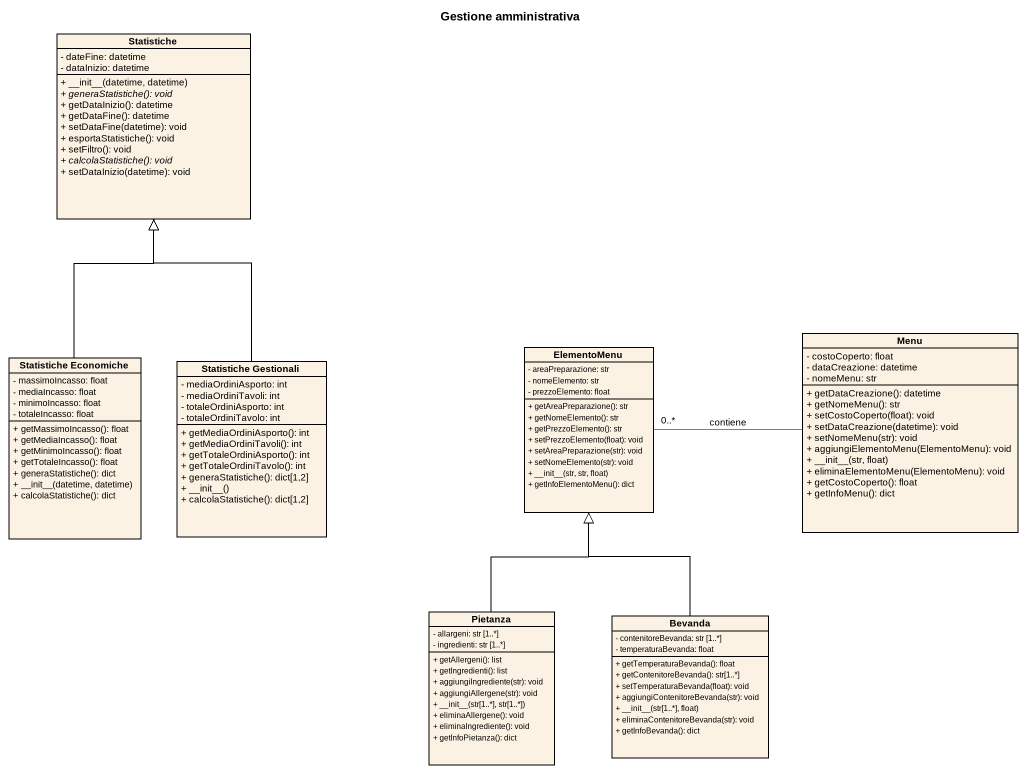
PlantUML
@startuml
title Gestione amministrativa
hide circle
hide empty members
skinparam classAttributeIconSize 0
class Statistiche {
  - dateFine: datetime
  - dataInizio: datetime
  + ~__init~__(datetime, datetime)
  {abstract} + generaStatistiche(): void
  + getDataInizio(): datetime
  + getDataFine(): datetime
  + setDataFine(datetime): void
  + esportaStatistiche(): void
  + setFiltro(): void
  {abstract} + calcolaStatistiche(): void
  + setDataInizio(datetime): void
}
class ElementoMenu {
  - areaPreparazione: str
  - nomeElemento: str
  - prezzoElemento: float
  + getAreaPreparazione(): str
  + getNomeElemento(): str
  + getPrezzoElemento(): str
  + setPrezzoElemento(float): void
  + setAreaPreparazione(str): void
  + setNomeElemento(str): void
  + ~__init~__(str, str, float)
  + getInfoElementoMenu(): dict
}
class Menu {
  - costoCoperto: float
  - dataCreazione: datetime
  - nomeMenu: str
  + getDataCreazione(): datetime
  + getNomeMenu(): str
  + setCostoCoperto(float): void
  + setDataCreazione(datetime): void
  + setNomeMenu(str): void
  + aggiungiElementoMenu(ElementoMenu): void
  + ~__init~__(str, float)
  + eliminaElementoMenu(ElementoMenu): void
  + getCostoCoperto(): float
  + getInfoMenu(): dict
}
class "Statistiche Economiche" as Statistiche_Economiche {
  - massimoIncasso: float
  - mediaIncasso: float
  - minimoIncasso: float
  - totaleIncasso: float
  + getMassimoIncasso(): float
  + getMediaIncasso(): float
  + getMinimoIncasso(): float
  + getTotaleIncasso(): float
  + generaStatistiche(): dict
  + ~__init~__(datetime, datetime)
  + calcolaStatistiche(): dict
}
class "Statistiche Gestionali" as Statistiche_Gestionali {
  - mediaOrdiniAsporto: int
  - mediaOrdiniTavoli: int
  - totaleOrdiniAsporto: int
  - totaleOrdiniTavolo: int
  + getMediaOrdiniAsporto(): int
  + getMediaOrdiniTavoli(): int
  + getTotaleOrdiniAsporto(): int
  + getTotaleOrdiniTavolo(): int
  + generaStatistiche(): dict[1,2]
  + ~__init~__()
  + calcolaStatistiche(): dict[1,2]
}
class Pietanza {
  - allargeni: str [1..*]
  - ingredienti: str [1..*]
  + getAllergeni(): list
  + getIngredienti(): list
  + aggiungiIngrediente(str): void
  + aggiungiAllergene(str): void
  + ~__init~__(str[1..*], str[1..*])
  + eliminaAllergene(): void
  + eliminaIngrediente(): void
  + getInfoPietanza(): dict
}
class Bevanda {
  - contenitoreBevanda: str [1..*]
  - temperaturaBevanda: float
  + getTemperaturaBevanda(): float
  + getContenitoreBevanda(): str[1..*]
  + setTemperaturaBevanda(float): void
  + aggiungiContenitoreBevanda(str): void
  + ~__init~__(str[1..*], float)
  + eliminaContenitoreBevanda(str): void
  + getInfoBevanda(): dict
}
ElementoMenu "0..*" -right- Menu : contiene
Statistiche_Economiche -up-|> Statistiche
Statistiche_Gestionali -up-|> Statistiche
Pietanza -up-|> ElementoMenu
Bevanda -up-|> ElementoMenu
@enduml
